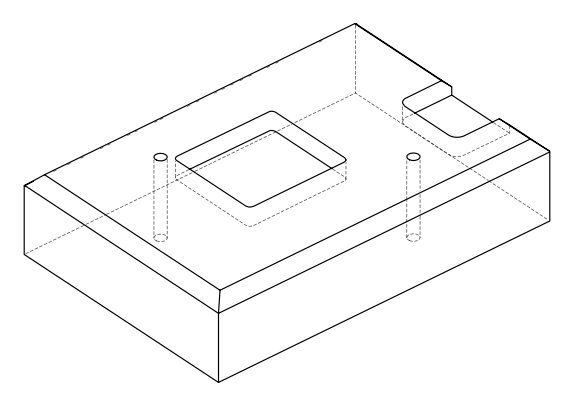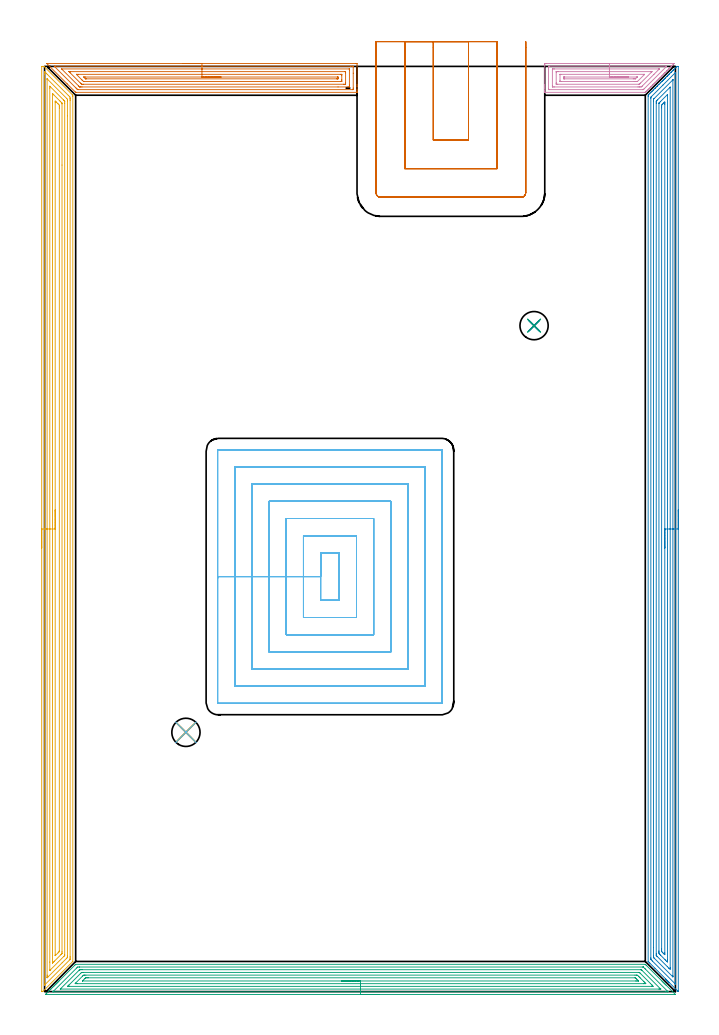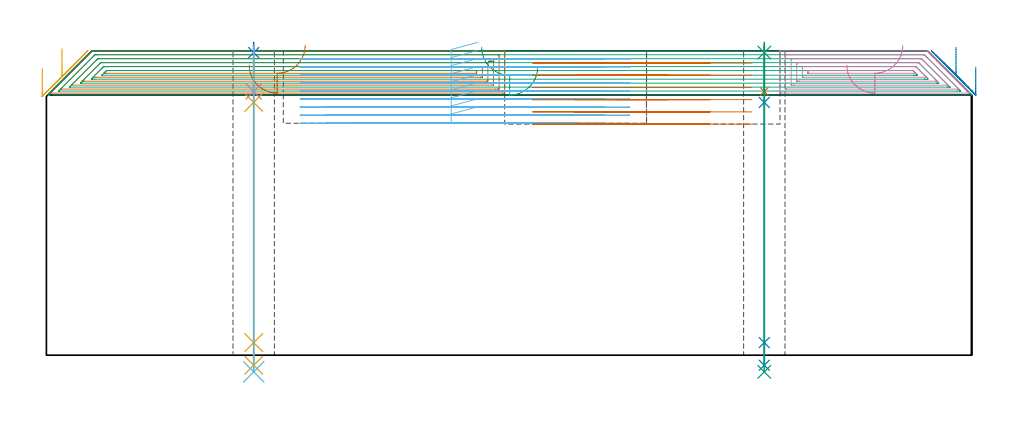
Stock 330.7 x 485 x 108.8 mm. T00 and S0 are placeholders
(PLAN: 15 operations, 9 tool changes, 121.1 min)
(1 AREA_MILL | FG_CHAMFER_SURFACE | UGT0205_001 | 7.68 min | 19478 mm3)
(2 AREA_MILL_1 | FG_CHAMFER_SURFACE_1 | UGT0205_001 | 22.85 min | 60519 mm3)
(3 AREA_MILL_2 | FG_CHAMFER_SURFACE_2 | UGT0205_001 | 15.39 min | 39968 mm3)
(4 AREA_MILL_3 | FG_CHAMFER_SURFACE_3 | UGT0205_001 | 3.13 min | 7416 mm3)
(5 AREA_MILL_4 | FG_CHAMFER_SURFACE_4 | UGT0205_001 | 22.91 min | 61790 mm3)
(6 MILL_RECTANGULAR_POCKET | POCKET_RECTANGULAR_STRAIGHT | NXT0201_011 | Follow Part, ap 3, ae 75% | 37.81 min | 486317 mm3)
(7 MILL_SLOT | SLOT_PARTIAL_RECTANGULAR | UGT0201_136 | Follow Part, ap 5, ae 75% | 9.08 min | 199260 mm3)
(8 SPOT_DRILL | STEP1HOLE | NXT0321_9005460120000 | 0.03 min | 26 mm3)
(9 SPOT_DRILL_1 | STEP1HOLE_1 | NXT0321_9005460120000 | 0.03 min | 3 mm3)
(10 DRILL_BLIND_HOLE_INTO_CENTER | STEP1HOLE | UGT0301_492 | 0.07 min | 932 mm3)
(11 GUN_DRILL_THROUGH_HOLE | STEP1HOLE | UGT0307_006 | 0.54 min | 6042 mm3)
(12 DRILL_TO_ENLARGE_THROUGH_HOLE | STEP1HOLE | UGT0301_279 | 0.47 min | 11610 mm3)
(13 DRILL_BLIND_HOLE_INTO_CENTER_1 | STEP1HOLE_1 | UGT0301_492 | 0.07 min | 993 mm3)
(14 GUN_DRILL_THROUGH_HOLE_1 | STEP1HOLE_1 | UGT0307_006 | 0.54 min | 6012 mm3)
(15 DRILL_TO_ENLARGE_THROUGH_HOLE_1 | STEP1HOLE_1 | UGT0301_279 | 0.47 min | 11691 mm3)
(TOOL UGT0205_001 | Chamfer Mill 20 x 3 x 45 deg. | D20 FL50 Z2)
(TOOL NXT0201_011 | ENDMILL 12mm [2P460-1200-NA 1630] | D12 FL38 Z6)
(TOOL UGT0201_136 | Carbide End Mill 20.0 | D20 FL30 Z4)
(TOOL NXT0321_9005460120000 | NC Spot Drill, 142deg, 12mm, Carbide, Uncoated | D12 PA142 FL30 Z2)
(TOOL UGT0301_492 | Carbide Drill 9.7 mm | D9.7 PA118 FL87 Z2)
(TOOL UGT0307_006 | Gun Drill 9 mm | D9 PA130 FL24 Z1)
(TOOL UGT0301_279 | Twist Drill 14.8 mm | D14.8 PA118 FL114 Z2)
(OP 1 AREA_MILL)
G17 G21 G94 G90
T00 M6
G54
G17 G0 G90 X72.5 Y486.5 S1061 M3
G43 Z118.8 H0
Z103.7
G94 G1 X72.538 Z102.828 F250.
X72.652 Z101.964
X72.841 Z101.112
X73.103 Z100.28
X73.437 Z99.474
X73.84 Z98.7
X74.309 Z97.964
X74.84 Z97.272
X75.429 Z96.629
X76.072 Z96.04
X76.764 Z95.509
X77.5 Z95.04
X78.274 Z94.637
X79.08 Z94.303
X79.912 Z94.041
X80.764 Z93.852
X81.628 Z93.738
X82.5 Z93.7
X163.204
X163.615 Y486.495 Z93.702
X163.79 Y486.491 Z93.706
X163.8 Y486.312 Z93.885
Y475.416 Z104.779
Y474.829 Z105.368
Y474.532 Z105.665
Y472.765 Z107.43
Y472.171 Z108.028
Y471.723 Z108.476
Y471.413 Z108.777
X163.792 Y471.403 Z108.788
X163.651 Y471.4 Z108.8
X16.51
X16.304 Y471.404 Z108.789
X16.283 Y471.42 Z108.774
X16.135 Y471.563 Z108.634
X11.843 Y475.857 Z104.342
X1.35 Y486.35 Z93.848
X1.246 Y486.46 Z93.738
X1.217 Y486.495 Z93.703
X1.33 Y486.499 Z93.7
X1.35 Y486.5
X82.5
Y485.086 Z95.114
X160.529
X161.421 Y485.084 Z95.116
X161.473 Y485.083 Z95.117
X161.79 Y485.067 Z95.133
X161.793 Y484.974 Z95.226
X161.799 Y484.761 Z95.439
X161.8 Y481.446 Z98.754
X161.799 Y473.649 Z106.551
X161.798 Y473.275 Z106.925
X161.79 Y472.898 Z107.302
X161.78 Y472.821 Z107.379
X161.736 Y472.819 Z107.381
X161.631 Y472.816 Z107.384
X161.421 Y472.814 Z107.386
X161.371
X17.797 Y472.815 Z107.385
X17.378 Y472.82 Z107.38
X17.355 Y472.821 Z107.379
X17.322 Y472.839 Z107.361
X17.237 Y472.919 Z107.281
X17.111 Y473.041 Z107.159
X16.956 Y473.194 Z107.006
X16.501 Y473.649 Z106.551
X5.363 Y484.788 Z95.412
X5.175 Y484.981 Z95.219
X5.102 Y485.06 Z95.14
X5.086 Y485.08 Z95.12
X5.112 Y485.081 Z95.119
X5.195 Y485.084 Z95.116
X5.363 Y485.086 Z95.114
X5.413
X82.5
Y483.672 Z96.528
X159.637 Y483.671 Z96.529
X159.739 Y483.669 Z96.531
X159.775 Y483.667 Z96.533
X159.788 Y483.666 Z96.534
X159.791 Y483.636 Z96.564
X159.796 Y483.529 Z96.671
X159.799 Y483.368 Z96.832
X159.8 Y483.207 Z96.993
Y475.255 Z104.945
X159.797 Y474.532 Z105.668
X159.794 Y474.377 Z105.823
X159.781 Y474.236 Z105.964
X159.637 Y474.234 Z105.966
X159.051 Y474.23 Z105.97
X153.841 Y474.228 Z105.972
X19.631 Y474.229 Z105.971
X19.045 Y474.23 Z105.97
X18.739 Y474.232 Z105.968
X18.434 Y474.235 Z105.965
X18.365 Y474.246 Z105.954
X18.323 Y474.284 Z105.916
X18.236 Y474.366 Z105.834
X18.068 Y474.532 Z105.668
X17.847 Y474.752 Z105.448
X8.93 Y483.67 Z96.53
Y483.671 Z96.529
X82.5 Y483.672 Z96.528
Y482.257 Z97.943
X157.191
X157.7 Y482.255 Z97.945
X157.753 Y482.253 Z97.947
X157.784 Y482.251 Z97.949
X157.79 Y482.217 Z97.983
X157.794 Y482.029 Z98.171
X157.8 Y481.654 Z98.546
Y476.299 Z103.901
X157.796 Y475.884 Z104.316
X157.792 Y475.677 Z104.523
X157.79 Y475.655 Z104.545
X157.775 Y475.65 Z104.55
X157.719 Y475.646 Z104.554
X157.623 Y475.644 Z104.556
X156.962 Y475.643 Z104.557
X156.733
X20.293
X19.631 Y475.648 Z104.552
X19.415 Y475.65 Z104.55
X19.195 Y475.864 Z104.336
X18.749 Y476.299 Z103.901
X13.389 Y481.66 Z98.54
X13.024 Y482.029 Z98.171
X12.846 Y482.212 Z97.988
X12.812 Y482.249 Z97.951
X12.829 Y482.251 Z97.949
X12.882 Y482.253 Z97.947
X13.389 Y482.257 Z97.943
X13.618
X82.5
Y480.843 Z99.357
X155.305
X155.56 Y480.841 Z99.359
X155.729 Y480.838 Z99.362
X155.785 Y480.836 Z99.364
X155.79 Y480.829 Z99.371
X155.794 Y480.805 Z99.395
X155.797 Y480.717 Z99.483
X155.8 Y480.101 Z100.099
Y478.066 Z102.134
X155.799 Y477.451 Z102.749
X155.796 Y477.183 Z103.017
X155.793 Y477.106 Z103.094
X155.791 Y477.074 Z103.126
X155.686 Y477.064 Z103.136
X155.433 Y477.059 Z103.141
X155.305 Y477.057 Z103.143
X20.649
X20.523 Y477.059 Z103.141
X20.481 Y477.061 Z103.139
X20.451 Y477.064 Z103.136
X20.426 Y477.084 Z103.116
X20.321 Y477.183 Z103.017
X19.631 Y477.867 Z102.333
X19.432 Y478.066 Z102.134
X16.783 Y480.717 Z99.483
X16.727 Y480.777 Z99.423
X16.687 Y480.823 Z99.377
X16.679 Y480.837 Z99.363
X16.702 Y480.838 Z99.362
X16.83 Y480.842 Z99.358
X16.956 Y480.843 Z99.357
X17.72
X82.5
Y479.429 Z100.771
X153.556 Y479.428 Z100.772
X153.685 Y479.427 Z100.773
X153.77 Y479.424 Z100.776
X153.786 Y479.422 Z100.778
X153.79 Y479.404 Z100.796
X153.794 Y479.351 Z100.849
X153.798 Y478.95 Z101.25
X153.796 Y478.553 Z101.647
X153.79 Y478.493 Z101.707
X153.781 Y478.478 Z101.722
X153.757 Y478.476 Z101.724
X153.637 Y478.473 Z101.727
X153.395 Y478.472 Z101.728
X152.986 Y478.471 Z101.729
X21.897 Y478.472 Z101.728
X21.656 Y478.474 Z101.726
X21.536 Y478.477 Z101.723
X21.48 Y478.48 Z101.72
X21.415 Y478.539 Z101.661
X20.999 Y478.95 Z101.25
X20.523 Y479.426 Z100.774
Y479.428 Z100.772
X20.932 Y479.429 Z100.771
X21.415
X82.5
X83.372 Z100.809
X84.237 Z100.923
X85.088 Z101.112
X85.92 Z101.374
X86.726 Z101.708
X87.5 Z102.111
X88.236 Z102.58
X88.928 Z103.111
X89.571 Z103.7
X90.16 Z104.343
X90.692 Z105.035
X91.16 Z105.771
X91.563 Z106.545
X91.897 Z107.351
X92.159 Z108.183
X92.348 Z109.035
X92.462 Z109.9
X92.5 Z110.771
G0 Z118.8
M5
M2
(OP 2 AREA_MILL_1)
G17 G21 G94 G90
T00 M6
G54
G17 G0 G90 X332.2 Y252.5 S1061 M3
G43 Z118.8 H0
Z103.
G94 G1 Y252.462 Z102.128 F250.
Y252.348 Z101.264
Y252.159 Z100.412
Y251.897 Z99.58
Y251.563 Z98.774
Y251.16 Z98.
Y250.692 Z97.264
Y250.16 Z96.572
Y249.571 Z95.929
Y248.928 Z95.34
Y248.236 Z94.809
Y247.5 Z94.34
Y246.726 Z93.937
Y245.92 Z93.603
Y245.088 Z93.341
Y244.237 Z93.152
Y243.372 Z93.038
Y242.5 Z93.
Y0.182
X332.193 Y0.019 Z93.007
X332.018 Y0.182 Z93.181
X331.988 Y0.212 Z93.212
X327.546 Y4.653 Z97.652
X327.378 Y4.819 Z97.816
X327.216 Y4.983 Z97.982
X327.099 Y5.1 Z98.099
X326.938 Y5.259 Z98.256
X326.783 Y5.415 Z98.414
X326.652 Y5.547 Z98.546
X326.499 Y5.699 Z98.697
X326.351 Y5.848 Z98.847
X326.205 Y5.994 Z98.993
X326.059 Y6.139 Z99.137
X325.918 Y6.281 Z99.279
X325.758 Y6.441 Z99.44
X325.619 Y6.579 Z99.577
X319.946 Y12.254 Z105.253
X317.264 Y14.936 Z107.936
X316.831 Y15.369 Z108.368
X316.42 Y15.782 Z108.779
X316.406 Y15.806 Z108.792
X316.4 Y15.83 Z108.8
Y469.17
X316.404 Y469.906 Z108.789
X316.563 Y470.064 Z108.635
X316.628 Y470.128 Z108.571
X317.159 Y470.66 Z108.039
X317.264 Y470.766 Z107.932
X317.704 Y471.204 Z107.496
X318.143 Y471.645 Z107.053
X318.352 Y471.852 Z106.847
X318.394 Y471.895 Z106.805
X319.023 Y472.525 Z106.173
X319.232 Y472.733 Z105.968
X319.902 Y473.404 Z105.294
X320.071 Y473.571 Z105.129
X320.141 Y473.641 Z105.059
X320.782 Y474.283 Z104.415
X320.909 Y474.409 Z104.29
X321.035 Y474.535 Z104.165
X321.222 Y474.723 Z103.976
X321.331 Y474.833 Z103.866
X321.929 Y475.429 Z103.271
X322.101 Y475.603 Z103.096
X322.823 Y476.323 Z102.376
X322.981 Y476.482 Z102.216
X323.417 Y476.917 Z101.783
X323.717 Y477.217 Z101.482
X323.86 Y477.362 Z101.336
X324.262 Y477.762 Z100.938
X324.342 Y477.842 Z100.858
X324.611 Y478.112 Z100.588
X324.74 Y478.242 Z100.456
X325.101 Y478.601 Z100.099
X325.266 Y478.766 Z99.934
X325.505 Y479.006 Z99.693
X325.619 Y479.121 Z99.577
X326.191 Y479.691 Z99.009
X326.399 Y479.9 Z98.799
X326.499 Y480.001 Z98.697
X326.938 Y480.439 Z98.261
X327.378 Y480.88 Z97.818
X327.616 Y481.116 Z97.584
X328.258 Y481.76 Z96.939
X328.454 Y481.954 Z96.746
X328.486 Y481.986 Z96.714
X329.137 Y482.639 Z96.059
X329.191 Y482.692 Z96.008
X329.38 Y482.88 Z95.819
X329.43 Y482.932 Z95.767
X329.479 Y482.98 Z95.719
X329.678 Y483.178 Z95.521
X329.724 Y483.225 Z95.474
X329.768 Y483.268 Z95.431
X329.976 Y483.477 Z95.223
X331.168 Y484.669 Z94.031
X331.336 Y484.838 Z93.861
X331.47 Y484.967 Z93.728
X331.506 Y484.995 Z93.691
X331.556 Y484.999 Z93.642
X331.58 Y485. Z93.617
X332.191 Y484.999 Z93.006
X332.2 Y484.895 Z93.
Y242.5
X330.786 Z94.414
X330.785 Y4.319 Z94.415
Y4.206
X330.78 Y3.935 Z94.42
X330.779 Y3.885 Z94.421
X330.741 Y3.917 Z94.459
X330.695 Y3.96 Z94.505
X330.444 Y4.206 Z94.756
X318.583 Y16.067 Z106.617
X317.931 Y16.724 Z107.269
X317.835 Y16.826 Z107.365
X317.821 Y16.873 Z107.379
X317.819 Y16.92 Z107.381
X317.816 Y17.115 Z107.384
X317.814 Y17.506 Z107.386
Y17.618
X317.815 Y468.276 Z107.385
X317.819 Y468.667 Z107.381
X317.821 Y468.857 Z107.379
X317.914 Y468.956 Z107.286
X318.121 Y469.17 Z107.079
X324.163 Y475.214 Z101.037
X330.68 Y481.729 Z94.52
X330.772 Y481.815 Z94.428
X330.776 Y481.816 Z94.424
X330.78 Y481.807 Z94.42
X330.783 Y481.688 Z94.417
X330.785 Y481.511 Z94.415
X330.786 Y242.5 Z94.414
X329.372 Z95.828
X329.371 Y8.439 Z95.829
X329.369 Y7.783 Z95.831
X329.368 Y7.748 Z95.832
Y7.745
X329.321 Y7.783 Z95.879
X329.137 Y7.963 Z96.063
X319.481 Y17.618 Z105.719
X319.463 Y17.637 Z105.737
X319.253 Y17.858 Z105.947
X319.235 Y18.275 Z105.965
X319.232 Y18.513 Z105.968
X319.229 Y18.75 Z105.971
X319.228 Y23.108 Z105.972
X319.229 Y466.725 Z105.971
X319.232 Y467.382 Z105.968
X319.235 Y467.613 Z105.965
X319.245 Y467.834 Z105.955
X319.463 Y468.06 Z105.737
X319.568 Y468.168 Z105.632
X329.137 Y477.738 Z96.063
X329.324 Y477.921 Z95.876
X329.351 Y477.944 Z95.849
X329.364 Y477.953 Z95.836
X329.367 Y477.94 Z95.833
X329.37 Y477.921 Z95.83
X329.371 Y477.906 Z95.829
Y477.873
X329.372 Y242.5 Z95.828
X327.957 Z97.243
X327.956 Y12.56 Z97.244
X327.955 Y12.254 Z97.245
X327.95 Y11.672 Z97.25
X327.378 Y12.179 Z97.822
X327.298 Y12.254 Z97.902
X326.499 Y13.05 Z98.701
X321.037 Y18.513 Z104.163
X320.846 Y18.709 Z104.354
X320.716 Y18.844 Z104.484
X320.649 Y18.923 Z104.551
X320.648 Y18.955 Z104.552
X320.645 Y19.099 Z104.555
X320.643 Y19.407 Z104.557
Y19.996
Y465.593
X320.644 Y466.181 Z104.556
X320.646 Y466.487 Z104.554
X320.65 Y466.777 Z104.55
X320.788 Y466.928 Z104.412
X321.222 Y467.373 Z103.978
X327.877 Y474.028 Z97.323
X327.905 Y474.054 Z97.295
X327.942 Y474.085 Z97.258
X327.95 Y474.089 Z97.25
X327.952 Y474.081 Z97.248
X327.955 Y474.052 Z97.245
X327.957 Y473.947 Z97.243
Y242.5
X326.543 Z98.657
Y16.679
X326.539 Y15.83 Z98.661
X326.537 Y15.791 Z98.663
X326.499 Y15.512 Z98.701
X326.172 Y15.83 Z99.028
X325.619 Y16.379 Z99.581
X325.274 Y16.724 Z99.926
X322.981 Y19.018 Z102.219
X322.594 Y19.407 Z102.606
X322.101 Y19.909 Z103.099
X322.062 Y20.301 Z103.138
X322.06 Y20.343 Z103.14
X322.057 Y21.195 Z103.143
Y21.24
Y465.593
X322.058 Y465.637 Z103.142
X322.061 Y465.683 Z103.139
X322.067 Y465.756 Z103.133
X322.101 Y465.795 Z103.099
X322.442 Y466.141 Z102.758
X322.785 Y466.487 Z102.415
X326.431 Y470.133 Z98.769
X326.499 Y470.198 Z98.701
X326.523 Y470.218 Z98.677
X326.533 Y470.226 Z98.667
X326.536 Y470.198 Z98.664
X326.541 Y470.109 Z98.659
X326.543 Y470.064 Z98.657
Y470.019
Y242.5
X325.129 Z100.071
Y20.301
X325.128 Y19.907 Z100.072
X325.123 Y19.407 Z100.077
X325.122 Y19.35 Z100.078
X325.051 Y19.407 Z100.149
X324.74 Y19.711 Z100.46
X324.147 Y20.301 Z101.053
X323.86 Y20.59 Z101.34
X323.562 Y20.895 Z101.638
X323.489 Y20.97 Z101.711
X323.478 Y21.064 Z101.722
X323.476 Y21.195 Z101.724
X323.472 Y21.59 Z101.728
X323.471 Y22.089 Z101.729
Y22.485
Y463.306
X323.472 Y463.805 Z101.728
X323.474 Y464.198 Z101.726
X323.478 Y464.699 Z101.722
X323.661 Y464.902 Z101.539
X323.86 Y465.108 Z101.34
X324.099 Y465.35 Z101.101
X324.341 Y465.593 Z100.859
X324.542 Y465.794 Z100.658
X324.74 Y465.988 Z100.46
X324.991 Y466.232 Z100.209
X325.122 Y466.337 Z100.078
X325.126 Y466.206 Z100.074
X325.128 Y466.093 Z100.072
X325.129 Y465.593 Z100.071
Y465.198
Y242.5
Y241.628 Z100.109
Y240.764 Z100.223
Y239.912 Z100.412
Y239.08 Z100.674
Y238.274 Z101.008
Y237.5 Z101.411
Y236.764 Z101.88
Y236.072 Z102.411
Y235.429 Z103.
Y234.84 Z103.643
Y234.309 Z104.335
Y233.84 Z105.071
Y233.437 Z105.845
Y233.103 Z106.651
Y232.841 Z107.483
Y232.652 Z108.335
Y232.538 Z109.2
Y232.5 Z110.071
G0 Z118.8
M5
M2
(OP 3 AREA_MILL_2)
G17 G21 G94 G90
T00 M6
G54
G17 G0 G90 X175.6 Y-1.5 S1061 M3
G43 Z118.8 H0
Z103.
G94 G1 X175.562 Z102.128 F250.
X175.448 Z101.264
X175.259 Z100.412
X174.997 Z99.58
X174.663 Z98.774
X174.26 Z98.
X173.791 Z97.264
X173.26 Z96.572
X172.671 Z95.929
X172.028 Z95.34
X171.336 Z94.808
X170.6 Z94.34
X169.826 Z93.937
X169.02 Z93.603
X168.188 Z93.341
X167.336 Z93.152
X166.471 Z93.038
X165.6 Z93.
X0.679
X0.519 Y-1.493 Z93.006
X0.679 Y-1.325 Z93.175
X0.881 Y-1.119 Z93.381
X0.924 Y-1.076 Z93.424
X1.572 Y-0.427 Z94.072
X2.466 Y0.467 Z94.966
X3.36 Y1.361 Z95.86
X4.148 Y2.149 Z96.647
X4.254 Y2.256 Z96.752
X4.591 Y2.591 Z97.091
X4.801 Y2.801 Z97.301
X5.028 Y3.029 Z97.527
X5.148 Y3.15 Z97.646
X5.321 Y3.322 Z97.82
X5.595 Y3.596 Z98.094
X5.759 Y3.762 Z98.256
X5.921 Y3.922 Z98.42
X6.042 Y4.043 Z98.541
X6.199 Y4.201 Z98.696
X6.354 Y4.355 Z98.852
X6.489 Y4.49 Z98.988
X6.639 Y4.641 Z99.136
X6.786 Y4.787 Z99.285
X6.936 Y4.937 Z99.435
X7.079 Y5.081 Z99.576
X7.219 Y5.22 Z99.718
X7.383 Y5.384 Z99.881
X7.519 Y5.521 Z100.016
X15.903 Y13.903 Z108.403
X16.307 Y14.294 Z108.794
X16.321 Y14.3 Z108.8
X314.878
X314.893 Y14.294 Z108.794
X315.299 Y13.9 Z108.4
X323.681 Y5.521 Z100.017
X323.817 Y5.384 Z99.882
X323.981 Y5.22 Z99.718
X324.121 Y5.081 Z99.576
X324.264 Y4.937 Z99.435
X324.414 Y4.787 Z99.285
X324.561 Y4.641 Z99.136
X324.711 Y4.49 Z98.988
X324.846 Y4.355 Z98.852
X325.001 Y4.201 Z98.696
X325.158 Y4.043 Z98.541
X325.279 Y3.922 Z98.42
X325.441 Y3.762 Z98.256
X325.605 Y3.596 Z98.094
X325.808 Y3.391 Z97.891
X330.6 Y-1.399 Z93.1
X330.67 Y-1.474 Z93.025
X330.683 Y-1.495 Z93.004
X330.67 Y-1.5 Z93.
X165.6
Y-0.086 Z94.414
X4.701 Y-0.085 Z94.415
X4.588
X4.439 Y-0.081 Z94.419
X4.382 Y-0.079 Z94.421
X4.392 Y-0.066 Z94.434
X4.477 Y0.024 Z94.524
X4.567 Y0.117 Z94.617
X4.701 Y0.251 Z94.751
X16.889 Y12.438 Z106.938
X17.215 Y12.761 Z107.261
X17.338 Y12.876 Z107.376
X18.109 Y12.884 Z107.384
X18.222 Y12.885 Z107.385
X313.594
X313.789 Y12.884 Z107.384
X313.837 Y12.881 Z107.381
X313.857 Y12.879 Z107.379
X313.884 Y12.856 Z107.356
X313.985 Y12.763 Z107.263
X314.633 Y12.117 Z106.617
X314.878 Y11.872 Z106.372
X326.499 Y0.251 Z94.751
X326.741 Y0.005 Z94.505
X326.783 Y-0.039 Z94.461
X326.817 Y-0.079 Z94.421
X326.768 Y-0.08 Z94.42
X326.499 Y-0.085 Z94.415
X326.386
X325.605 Y-0.086 Z94.414
X165.6
Y1.328 Z95.828
X8.514 Y1.329 Z95.829
X8.309 Y1.331 Z95.831
X8.277 Y1.332 Z95.832
X8.247 Y1.335 Z95.835
X8.261 Y1.356 Z95.856
X8.277 Y1.376 Z95.876
X18.137 Y11.237 Z105.737
X18.313 Y11.405 Z105.905
X18.375 Y11.464 Z105.964
X18.527 Y11.467 Z105.967
X18.766 Y11.47 Z105.97
X19.003 Y11.471 Z105.971
X19.659 Y11.472 Z105.972
X312.435 Y11.471 Z105.971
X312.594 Y11.47 Z105.97
X312.72 Y11.467 Z105.967
X312.802 Y11.465 Z105.965
X312.843 Y11.446 Z105.946
X313.062 Y11.237 Z105.737
X313.091 Y11.21 Z105.71
X322.737 Y1.563 Z96.063
X322.923 Y1.373 Z95.873
X322.955 Y1.332 Z95.832
X322.954
X322.923 Y1.33 Z95.83
X322.267 Y1.329 Z95.829
X322.029 Y1.328 Z95.828
X165.6
Y2.743 Z97.243
X12.746
X12.439 Y2.744 Z97.244
X12.241 Y2.747 Z97.247
X12.112 Y2.75 Z97.25
X12.199 Y2.844 Z97.344
X12.266 Y2.914 Z97.414
X12.67 Y3.322 Z97.822
X12.746 Y3.397 Z97.897
X19.003 Y9.654 Z104.154
X19.362 Y10.005 Z104.505
X19.4 Y10.039 Z104.539
X19.422 Y10.05 Z104.55
X19.456 Y10.052 Z104.552
X19.603 Y10.055 Z104.555
X19.897 Y10.057 Z104.557
X20.202
X311.303
X311.61 Y10.055 Z104.555
X311.755 Y10.052 Z104.552
X311.787 Y10.051 Z104.551
X311.884 Y9.959 Z104.459
X312.012 Y9.836 Z104.336
X312.197 Y9.654 Z104.154
X312.373 Y9.478 Z103.978
X317.65 Y4.201 Z98.701
X318.454 Y3.395 Z97.895
X318.522 Y3.322 Z97.822
X319.035 Y2.75 Z97.25
X318.454 Y2.745 Z97.245
X318.148 Y2.744 Z97.244
X165.6 Y2.743 Z97.243
Y4.157 Z98.657
X17.215
X16.363 Y4.16 Z98.66
X16.321 Y4.164 Z98.664
X16.012 Y4.201 Z98.701
X16.162 Y4.358 Z98.858
X16.321 Y4.522 Z99.022
X19.897 Y8.098 Z102.598
X20.152 Y8.348 Z102.848
X20.409 Y8.599 Z103.099
X20.751 Y8.638 Z103.138
X20.791 Y8.64 Z103.14
X21.64 Y8.643 Z103.143
X309.515
X310.367 Y8.64 Z103.14
X310.409 Y8.637 Z103.137
X310.791 Y8.599 Z103.099
X311.303 Y8.096 Z102.596
X311.682 Y7.719 Z102.219
X312.197 Y7.205 Z101.705
X313.985 Y5.417 Z99.917
X314.32 Y5.081 Z99.581
X314.878 Y4.52 Z99.02
X315.188 Y4.201 Z98.701
X314.917 Y4.163 Z98.663
X314.878 Y4.161 Z98.661
X314.03 Y4.157 Z98.657
X313.985
X165.6
Y5.571 Z100.071
X19.963 Y5.572 Z100.072
X19.897 Y5.573 Z100.073
X19.869 Y5.574 Z100.074
X19.845 Y5.577 Z100.077
X19.857 Y5.598 Z100.098
X19.872 Y5.62 Z100.12
X19.897 Y5.649 Z100.149
X20.941 Y6.692 Z101.192
X21.09 Y6.84 Z101.34
X21.39 Y7.13 Z101.63
X21.492 Y7.222 Z101.722
X21.685 Y7.224 Z101.724
X22.184 Y7.228 Z101.728
X22.579 Y7.229 Z101.729
X23.077
X309.515 Y7.228 Z101.728
X309.647 Y7.227 Z101.727
X309.694 Y7.225 Z101.725
X309.717 Y7.222 Z101.722
X309.735 Y7.207 Z101.707
X309.813 Y7.134 Z101.634
X310.112 Y6.84 Z101.34
X310.409 Y6.543 Z101.043
X310.989 Y5.96 Z100.46
X311.303 Y5.64 Z100.14
X311.352 Y5.578 Z100.078
X311.303 Y5.577 Z100.077
X310.803 Y5.573 Z100.073
X310.409 Y5.571 Z100.071
X309.911
X165.6
X164.728 Z100.109
X163.863 Z100.223
X163.012 Z100.412
X162.18 Z100.674
X161.374 Z101.008
X160.6 Z101.411
X159.864 Z101.88
X159.172 Z102.411
X158.529 Z103.
X157.939 Z103.643
X157.408 Z104.335
X156.94 Z105.071
X156.537 Z105.845
X156.203 Z106.651
X155.941 Z107.483
X155.752 Z108.335
X155.638 Z109.2
X155.6 Z110.071
G0 Z118.8
M5
M2
(OP 4 AREA_MILL_3)
G17 G21 G94 G90
T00 M6
G54
G17 G0 G90 X286.1 Y486.5 S1061 M3
G43 Z118.8 H0
Z103.7
G94 G1 X286.138 Z102.828 F250.
X286.252 Z101.964
X286.441 Z101.112
X286.703 Z100.28
X287.037 Z99.474
X287.44 Z98.7
X287.908 Z97.964
X288.44 Z97.272
X289.029 Z96.629
X289.672 Z96.04
X290.364 Z95.509
X291.1 Z95.04
X291.874 Z94.637
X292.68 Z94.303
X293.512 Z94.041
X294.363 Z93.852
X295.228 Z93.738
X296.1 Z93.7
X329.751
X329.985 Y486.497 Z93.701
X329.961 Y486.46 Z93.738
X329.745 Y486.245 Z93.955
X329.52 Y486.019 Z94.178
X328.878 Y485.378 Z94.822
X328.637 Y485.135 Z95.061
X328.01 Y484.51 Z95.69
X327.959 Y484.459 Z95.74
X327.753 Y484.251 Z95.945
X327.143 Y483.643 Z96.557
X327.07 Y483.57 Z96.629
X326.87 Y483.368 Z96.828
X326.276 Y482.776 Z97.424
X326.181 Y482.681 Z97.518
X325.986 Y482.484 Z97.712
X325.408 Y481.908 Z98.292
X325.292 Y481.792 Z98.407
X325.103 Y481.601 Z98.595
X324.541 Y481.041 Z99.159
X324.403 Y480.902 Z99.296
X324.219 Y480.717 Z99.479
X323.673 Y480.173 Z100.027
X323.335 Y479.834 Z100.363
X322.806 Y479.306 Z100.894
X322.452 Y478.95 Z101.246
X321.938 Y478.438 Z101.762
X321.568 Y478.066 Z102.13
X321.071 Y477.571 Z102.629
X320.685 Y477.183 Z103.014
X320.204 Y476.703 Z103.497
X319.801 Y476.299 Z103.897
X319.336 Y475.836 Z104.364
X318.917 Y475.416 Z104.781
X318.772 Y475.271 Z104.927
X318.479 Y474.979 Z105.221
X318.034 Y474.532 Z105.665
X317.883 Y474.382 Z105.817
X317.601 Y474.101 Z106.099
X317.15 Y473.648 Z106.548
X316.678 Y473.178 Z107.022
X316.266 Y472.765 Z107.432
X315.778 Y472.277 Z107.922
X315.383 Y471.881 Z108.316
X315.216 Y471.715 Z108.484
X315.083 Y471.583 Z108.616
X314.909 Y471.412 Z108.781
X314.896 Y471.404 Z108.789
X314.772 Y471.4 Z108.8
X262.314
X262.21 Y471.406 Z108.792
X262.2 Y471.647 Z108.552
Y472.335 Z107.864
Y473.195 Z107.004
Y473.648 Z106.548
Y473.875 Z106.322
Y474.532 Z105.665
Y474.759 Z105.439
Y475.416 Z104.778
X262.201 Y485.464 Z94.732
X262.204 Y486.019 Z94.178
X262.208 Y486.491 Z93.705
X262.281 Y486.494 Z93.704
X262.759 Y486.5 Z93.7
X296.1
Y485.086 Z95.114
X325.798 Y485.085 Z95.115
X325.885
X325.937 Y485.083 Z95.117
X326.11 Y485.07 Z95.13
X326.095 Y485.052 Z95.148
X326.034 Y484.986 Z95.214
X325.955 Y484.905 Z95.295
X325.885 Y484.835 Z95.365
X314.327 Y473.277 Z106.923
X314.065 Y473.024 Z107.176
X313.852 Y472.821 Z107.379
X313.437 Y472.815 Z107.385
X313.387
X264.487 Y472.814 Z107.386
X264.322 Y472.816 Z107.384
X264.24 Y472.82 Z107.38
X264.21 Y472.823 Z107.377
X264.206 Y472.848 Z107.352
X264.203 Y472.917 Z107.283
X264.2 Y473.099 Z107.101
Y484.586 Z95.614
X264.202 Y484.921 Z95.279
X264.206 Y485.016 Z95.184
X264.21 Y485.071 Z95.129
X264.225 Y485.079 Z95.121
X264.327 Y485.082 Z95.118
X264.537 Y485.085 Z95.115
X264.587 Y485.086 Z95.114
X296.1
Y483.672 Z96.528
X322.023 Y483.671 Z96.529
X322.109 Y483.67 Z96.53
X322.161 Y483.669 Z96.531
X322.238 Y483.665 Z96.535
X322.192 Y483.603 Z96.597
X322.144 Y483.551 Z96.649
X321.967 Y483.368 Z96.832
X319.439 Y480.838 Z99.362
X313.284 Y474.684 Z105.516
X313.13 Y474.532 Z105.668
X312.836 Y474.247 Z105.953
X312.548 Y474.236 Z105.964
X311.963 Y474.23 Z105.97
X311.659 Y474.229 Z105.971
X311.076
X267.204
X266.619 Y474.23 Z105.97
X266.315 Y474.233 Z105.967
X266.223 Y474.235 Z105.965
X266.209 Y474.418 Z105.782
X266.203 Y474.532 Z105.668
X266.201 Y474.646 Z105.554
Y483.481 Z96.719
X266.206 Y483.596 Z96.604
X266.21 Y483.665 Z96.535
X266.239 Y483.667 Z96.533
X266.315 Y483.669 Z96.531
X266.899 Y483.671 Z96.529
X267.204
X296.1 Y483.672 Z96.528
Y482.257 Z97.943
X317.883
X318.113 Y482.255 Z97.945
X318.33 Y482.251 Z97.949
X318.388 Y482.248 Z97.952
X318.354 Y482.209 Z97.991
X318.304 Y482.155 Z98.045
X318.26 Y482.109 Z98.091
X318.065 Y481.914 Z98.286
X312.451 Y476.299 Z103.901
X312.055 Y475.906 Z104.294
X311.92 Y475.775 Z104.425
X311.811 Y475.672 Z104.528
X311.779 Y475.649 Z104.551
X311.741 Y475.647 Z104.553
X311.659 Y475.645 Z104.555
X311.43 Y475.643 Z104.557
X268.982
X268.753 Y475.644 Z104.556
X268.267 Y475.648 Z104.552
X268.217 Y475.649 Z104.551
X268.21 Y475.715 Z104.485
X268.206 Y475.874 Z104.326
X268.2 Y476.193 Z104.007
Y476.299 Z103.901
X268.201 Y481.989 Z98.211
X268.204 Y482.184 Z98.016
X268.207 Y482.232 Z97.968
X268.21 Y482.25 Z97.95
X268.229 Y482.252 Z97.948
X268.324 Y482.255 Z97.945
X268.982 Y482.257 Z97.943
X269.211
X296.1
Y480.843 Z99.357
X314.2
X314.327 Y480.842 Z99.358
X314.453 Y480.839 Z99.361
X314.52 Y480.836 Z99.364
X314.46 Y480.765 Z99.435
X314.417 Y480.717 Z99.483
X314.373 Y480.671 Z99.529
X314.327 Y480.625 Z99.575
X310.884 Y477.183 Z103.017
X310.826 Y477.127 Z103.073
X310.77 Y477.075 Z103.125
X310.006 Y477.059 Z103.141
X309.881 Y477.058 Z103.142
X309.119 Y477.057 Z103.143
X270.634 Y477.058 Z103.142
X270.381 Y477.061 Z103.139
X270.22 Y477.064 Z103.136
X270.21 Y477.104 Z103.096
X270.207 Y477.183 Z103.017
X270.2 Y477.739 Z102.461
X270.201 Y480.717 Z99.483
X270.202 Y480.787 Z99.413
X270.206 Y480.821 Z99.379
X270.208 Y480.833 Z99.367
X270.255 Y480.836 Z99.364
X270.507 Y480.841 Z99.359
X270.634 Y480.843 Z99.357
X296.1
Y479.429 Z100.771
X310.52
X310.606 Y479.427 Z100.773
X310.647 Y479.424 Z100.776
X310.662 Y479.422 Z100.778
X310.66 Y479.418 Z100.782
X310.617 Y479.37 Z100.83
X310.485 Y479.234 Z100.966
X309.881 Y478.63 Z101.57
X309.763 Y478.519 Z101.681
X309.722 Y478.481 Z101.719
X309.676 Y478.478 Z101.722
X309.471 Y478.474 Z101.726
X308.992 Y478.472 Z101.728
X308.585 Y478.471 Z101.729
X272.539 Y478.472 Z101.728
X272.378 Y478.473 Z101.727
X272.25 Y478.476 Z101.724
X272.218 Y478.478 Z101.722
X272.21 Y478.518 Z101.682
X272.207 Y478.613 Z101.587
X272.203 Y478.95 Z101.25
Y479.283 Z100.917
X272.21 Y479.398 Z100.802
X272.216 Y479.423 Z100.777
X272.238 Y479.424 Z100.776
X272.298 Y479.426 Z100.774
X272.539 Y479.428 Z100.772
X296.1 Y479.429 Z100.771
X296.972 Z100.809
X297.836 Z100.923
X298.688 Z101.112
X299.52 Z101.374
X300.326 Z101.708
X301.1 Z102.111
X301.836 Z102.58
X302.528 Z103.111
X303.171 Z103.7
X303.76 Z104.343
X304.292 Z105.035
X304.76 Z105.771
X305.163 Z106.545
X305.497 Z107.351
X305.759 Z108.183
X305.948 Z109.035
X306.062 Z109.9
X306.1 Z110.771
G0 Z118.8
M5
M2
(OP 5 AREA_MILL_4)
G17 G21 G94 G90
T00 M6
G54
G17 G0 G90 X-1.5 Y232.506 S1061 M3
G43 Z118.8 H0
Z102.5
G94 G1 Y232.544 Z101.628 F250.
Y232.658 Z100.764
Y232.847 Z99.912
Y233.109 Z99.08
Y233.443 Z98.274
Y233.846 Z97.5
Y234.315 Z96.764
Y234.846 Z96.072
Y235.435 Z95.429
Y236.078 Z94.84
Y236.77 Z94.309
Y237.506 Z93.84
Y238.28 Z93.437
Y239.086 Z93.103
Y239.918 Z92.841
Y240.77 Z92.652
Y241.635 Z92.538
Y242.506 Z92.5
Y484.913
X-1.492 Y485.002 Z92.505
X-1.155 Y485.005 Z92.845
X-1.111 Z92.888
X-0.475 Y485.006 Z93.524
X-0.38 Y485.005 Z93.619
X-0.306 Y484.995 Z93.69
X-0.228 Y484.929 Z93.769
X14.673 Y470.027 Z108.672
X14.797 Y469.895 Z108.789
X14.8 Y469.181 Z108.8
Y15.831
X14.794 Y15.805 Z108.792
X14.753 Y15.753 Z108.753
X-0.92 Y0.08 Z93.078
X-0.994 Y0.01 Z93.003
X-1.154 Y0. Z92.845
X-1.284 Z92.716
X-1.366 Y0.001 Z92.634
X-1.493 Y0.01 Z92.507
X-1.499 Y0.116 Z92.501
X-1.5 Y0.183 Z92.5
Y242.506
X-0.086 Z93.914
Y480.862
X-0.082 Y481.7 Z93.918
X-0.08 Y481.75 Z93.92
X-0.03 Y482.268 Z93.97
X0.548 Y481.7 Z94.548
X0.861 Y481.389 Z94.861
X1.445 Y480.806 Z95.445
X12.439 Y469.811 Z106.439
X13.065 Y469.181 Z107.065
X13.33 Y468.909 Z107.33
X13.38 Y468.287 Z107.38
X13.383 Y468.234 Z107.383
X13.386 Y467.393 Z107.386
Y467.337
Y18.457
X13.383 Y17.619 Z107.383
X13.382 Y17.567 Z107.382
X13.33 Y16.791 Z107.33
X13.3 Y16.755 Z107.3
X13.274 Y16.725 Z107.274
X0.363 Y3.813 Z94.363
X-0.03 Y3.422 Z93.97
X-0.085 Y3.368 Z93.915
X-0.086 Y242.506 Z93.914
X1.328 Z95.328
X1.329 Y478.366 Z95.329
X1.33 Y478.402 Z95.33
X1.332 Y478.439 Z95.332
X1.334 Y478.454 Z95.334
X1.362 Y478.427 Z95.362
X1.677 Y478.123 Z95.677
X11.548 Y468.251 Z105.548
X11.965 Y467.813 Z105.965
X11.968 Y467.393 Z105.968
X11.971 Y466.969 Z105.971
X11.972 Y459.116 Z105.972
X11.971 Y18.983 Z105.971
X11.968 Y18.513 Z105.968
X11.965 Y18.095 Z105.965
X11.954 Y17.865 Z105.954
X11.718 Y17.619 Z105.718
X9.227 Y15.126 Z103.227
X1.752 Y7.651 Z95.752
X1.367 Y7.275 Z95.367
X1.347 Y7.257 Z95.347
X1.335 Y7.278 Z95.335
X1.333 Y7.309 Z95.333
X1.33 Y7.783 Z95.33
X1.329 Y8.208 Z95.329
X1.328 Y8.677 Z95.328
Y242.506
X2.743 Z96.743
Y473.652
X2.745 Y474.443 Z96.745
X2.748 Y474.547 Z96.748
X2.75 Y474.587 Z96.75
X2.76 Y474.584 Z96.76
X2.767 Y474.58 Z96.767
X2.804 Y474.547 Z96.804
X9.958 Y467.393 Z103.958
X10.15 Y467.198 Z104.15
X10.535 Y466.804 Z104.535
X10.55 Y466.698 Z104.55
X10.555 Y466.603 Z104.555
X10.556 Y466.499 Z104.556
X10.557 Y465.706 Z104.557
X10.556 Y19.408 Z104.556
X10.552 Y19.011 Z104.552
X10.55 Y18.917 Z104.55
X10.5 Y18.86 Z104.5
X10.409 Y18.763 Z104.409
X10.164 Y18.513 Z104.164
X2.826 Y11.175 Z96.826
X2.764 Y11.116 Z96.764
X2.753 Y11.108 Z96.753
X2.75 Y11.107 Z96.75
X2.748 Y11.128 Z96.748
X2.744 Y11.258 Z96.744
X2.743 Y15.475 Z96.743
Y242.506
X4.157 Z98.157
Y470.343
X4.159 Y470.611 Z98.159
X4.161 Y470.687 Z98.161
X4.163 Y470.72 Z98.163
X4.18 Y470.71 Z98.18
X4.288 Y470.608 Z98.288
X4.423 Y470.477 Z98.423
X4.826 Y470.076 Z98.826
X7.986 Y466.916 Z101.986
X8.403 Y466.499 Z102.403
X8.877 Y466.022 Z102.877
X9.083 Y465.809 Z103.083
X9.132 Y465.757 Z103.132
X9.137 Y465.693 Z103.137
X9.14 Y465.605 Z103.14
X9.142 Y465.338 Z103.142
X9.143 Y433.277 Z103.143
Y20.928
X9.141 Y20.302 Z103.141
X9.139 Y20.038 Z103.139
X9.136 Y19.95 Z103.136
X9.081 Y19.891 Z103.081
X8.877 Y19.677 Z102.877
X8.743 Y19.542 Z102.743
X8.61 Y19.408 Z102.61
X5.174 Y15.972 Z99.174
X4.727 Y15.526 Z98.727
X4.423 Y15.223 Z98.423
X4.278 Y15.083 Z98.278
X4.203 Y15.014 Z98.203
X4.163 Y14.985 Z98.163
X4.16 Y15.044 Z98.16
X4.158 Y15.089 Z98.158
X4.157 Y242.506 Z98.157
X5.571 Z99.571
X5.572 Y466.24 Z99.572
X5.574 Y466.499 Z99.574
X5.578 Y466.861 Z99.578
X5.951 Y466.499 Z99.951
X6.205 Y466.247 Z100.205
X6.847 Y465.605 Z100.847
X7.095 Y465.353 Z101.095
X7.722 Y464.711 Z101.722
X7.727 Y464.076 Z101.727
X7.728 Y463.816 Z101.728
X7.729 Y463.18 Z101.729
Y21.454
X7.728 Y21.196 Z101.728
X7.724 Y21.037 Z101.724
X7.722 Y21. Z101.722
X7.71 Y20.969 Z101.71
X7.661 Y20.916 Z101.661
X7.52 Y20.77 Z101.52
X7.095 Y20.343 Z101.095
X5.68 Y18.929 Z99.68
X5.607 Y18.862 Z99.607
X5.583 Y18.842 Z99.583
X5.578 Y18.868 Z99.578
X5.575 Y18.932 Z99.575
X5.572 Y19.149 Z99.572
X5.571 Y242.506 Z99.571
Y243.378 Z99.609
Y244.243 Z99.723
Y245.094 Z99.912
Y245.926 Z100.174
Y246.732 Z100.508
Y247.506 Z100.911
Y248.242 Z101.38
Y248.934 Z101.911
Y249.577 Z102.5
Y250.167 Z103.143
Y250.698 Z103.835
Y251.166 Z104.571
Y251.569 Z105.345
Y251.903 Z106.151
Y252.165 Z106.983
Y252.354 Z107.835
Y252.468 Z108.7
Y252.506 Z109.571
G0 Z118.8
M5
M2
(OP 6 MILL_RECTANGULAR_POCKET)
G17 G21 G94 G90
T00 M6
G54
G17 G0 G90 X154.186 Y230. S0 M3
G43 Z118.8 H1
Z111.8
G94 G1 X144.7 Z109.258 F250.
Y217.55 Z105.922
Y205.1 F500.
X154.5
Y230.
X144.7
Y217.55
X135.7
Y196.1
X163.5
Y239.
X135.7
Y217.55
X126.7
Y187.1
X172.5
Y248.
X126.7
Y217.55
X117.7
Y178.1
X181.5
Y257.
X117.7
Y217.55
X108.7
Y169.1
X190.5
Y266.
X108.7
Y217.55
X99.7
Y160.1
X199.5
Y275.
X99.7
Y217.55
X90.7
Y151.5
G3 X91.1 Y151.1 R0.4
G1 X208.1
G3 X208.5 Y151.5 R0.4
G1 Y283.6
G3 X208.1 Y284. R0.4
G1 X91.1
G3 X90.7 Y283.6 R0.4
G1 Y217.55
Y216.55
G0 X154.186 Y230. Z108.922
G1 X144.7 Z106.38 F250.
Y217.55 Z103.044
Y205.1 F500.
X154.5
Y230.
X144.7
Y217.55
X135.7
Y196.1
X163.5
Y239.
X135.7
Y217.55
X126.7
Y187.1
X172.5
Y248.
X126.7
Y217.55
X117.7
Y178.1
X181.5
Y257.
X117.7
Y217.55
X108.7
Y169.1
X190.5
Y266.
X108.7
Y217.55
X99.7
Y160.1
X199.5
Y275.
X99.7
Y217.55
X90.7
Y151.5
G3 X91.1 Y151.1 R0.4
G1 X208.1
G3 X208.5 Y151.5 R0.4
G1 Y283.6
G3 X208.1 Y284. R0.4
G1 X91.1
G3 X90.7 Y283.6 R0.4
G1 Y217.55
Y216.55
G0 X154.186 Y230. Z106.044
G1 X144.7 Z103.503 F250.
Y217.55 Z100.167
Y205.1 F500.
X154.5
Y230.
X144.7
Y217.55
X135.7
Y196.1
X163.5
Y239.
X135.7
Y217.55
X126.7
Y187.1
X172.5
Y248.
X126.7
Y217.55
X117.7
Y178.1
X181.5
Y257.
X117.7
Y217.55
X108.7
Y169.1
X190.5
Y266.
X108.7
Y217.55
X99.7
Y160.1
X199.5
Y275.
X99.7
Y217.55
X90.7
Y151.5
G3 X91.1 Y151.1 R0.4
G1 X208.1
G3 X208.5 Y151.5 R0.4
G1 Y283.6
G3 X208.1 Y284. R0.4
G1 X91.1
G3 X90.7 Y283.6 R0.4
G1 Y217.55
Y216.55
G0 X154.186 Y230. Z103.167
G1 X144.7 Z100.625 F250.
Y217.55 Z97.289
Y205.1 F500.
X154.5
Y230.
X144.7
Y217.55
X135.7
Y196.1
X163.5
Y239.
X135.7
Y217.55
X126.7
Y187.1
X172.5
Y248.
X126.7
Y217.55
X117.7
Y178.1
X181.5
Y257.
X117.7
Y217.55
X108.7
Y169.1
X190.5
Y266.
X108.7
Y217.55
X99.7
Y160.1
X199.5
Y275.
X99.7
Y217.55
X90.7
Y151.5
G3 X91.1 Y151.1 R0.4
G1 X208.1
G3 X208.5 Y151.5 R0.4
G1 Y283.6
G3 X208.1 Y284. R0.4
G1 X91.1
G3 X90.7 Y283.6 R0.4
G1 Y217.55
Y216.55
G0 X154.186 Y230. Z100.289
G1 X144.7 Z97.747 F250.
Y217.55 Z94.411
Y205.1 F500.
X154.5
Y230.
X144.7
Y217.55
X135.7
Y196.1
X163.5
Y239.
X135.7
Y217.55
X126.7
Y187.1
X172.5
Y248.
X126.7
Y217.55
X117.7
Y178.1
X181.5
Y257.
X117.7
Y217.55
X108.7
Y169.1
X190.5
Y266.
X108.7
Y217.55
X99.7
Y160.1
X199.5
Y275.
X99.7
Y217.55
X90.7
Y151.5
G3 X91.1 Y151.1 R0.4
G1 X208.1
G3 X208.5 Y151.5 R0.4
G1 Y283.6
G3 X208.1 Y284. R0.4
G1 X91.1
G3 X90.7 Y283.6 R0.4
G1 Y217.55
Y216.55
G0 X154.186 Y230. Z97.411
G1 X144.7 Z94.869 F250.
Y217.55 Z91.533
Y205.1 F500.
X154.5
Y230.
X144.7
Y217.55
X135.7
Y196.1
X163.5
Y239.
X135.7
Y217.55
X126.7
Y187.1
X172.5
Y248.
X126.7
Y217.55
X117.7
Y178.1
X181.5
Y257.
X117.7
Y217.55
X108.7
Y169.1
X190.5
Y266.
X108.7
Y217.55
X99.7
Y160.1
X199.5
Y275.
X99.7
Y217.55
X90.7
Y151.5
G3 X91.1 Y151.1 R0.4
G1 X208.1
G3 X208.5 Y151.5 R0.4
G1 Y283.6
G3 X208.1 Y284. R0.4
G1 X91.1
G3 X90.7 Y283.6 R0.4
G1 Y217.55
Y216.55
G0 X154.186 Y230. Z94.533
G1 X144.7 Z91.992 F250.
Y217.55 Z88.656
Y205.1 F500.
X154.5
Y230.
X144.7
Y217.55
X135.7
Y196.1
X163.5
Y239.
X135.7
Y217.55
X126.7
Y187.1
X172.5
Y248.
X126.7
Y217.55
X117.7
Y178.1
X181.5
Y257.
X117.7
Y217.55
X108.7
Y169.1
X190.5
Y266.
X108.7
Y217.55
X99.7
Y160.1
X199.5
Y275.
X99.7
Y217.55
X90.7
Y151.5
G3 X91.1 Y151.1 R0.4
G1 X208.1
G3 X208.5 Y151.5 R0.4
G1 Y283.6
G3 X208.1 Y284. R0.4
G1 X91.1
G3 X90.7 Y283.6 R0.4
G1 Y217.55
Y216.55
G0 X154.186 Y230. Z91.656
G1 X144.7 Z89.114 F250.
Y217.55 Z85.778
Y205.1 F500.
X154.5
Y230.
X144.7
Y217.55
X135.7
Y196.1
X163.5
Y239.
X135.7
Y217.55
X126.7
Y187.1
X172.5
Y248.
X126.7
Y217.55
X117.7
Y178.1
X181.5
Y257.
X117.7
Y217.55
X108.7
Y169.1
X190.5
Y266.
X108.7
Y217.55
X99.7
Y160.1
X199.5
Y275.
X99.7
Y217.55
X90.7
Y151.5
G3 X91.1 Y151.1 R0.4
G1 X208.1
G3 X208.5 Y151.5 R0.4
G1 Y283.6
G3 X208.1 Y284. R0.4
G1 X91.1
G3 X90.7 Y283.6 R0.4
G1 Y217.55
Y216.55
G0 X154.186 Y230. Z88.778
G1 X144.7 Z86.236 F250.
Y217.55 Z82.9
Y205.1 F500.
X154.5
Y230.
X144.7
Y217.55
X135.7
Y196.1
X163.5
Y239.
X135.7
Y217.55
X126.7
Y187.1
X172.5
Y248.
X126.7
Y217.55
X117.7
Y178.1
X181.5
Y257.
X117.7
Y217.55
X108.7
Y169.1
X190.5
Y266.
X108.7
Y217.55
X99.7
Y160.1
X199.5
Y275.
X99.7
Y217.55
X90.7
Y151.5
G3 X91.1 Y151.1 R0.4
G1 X208.1
G3 X208.5 Y151.5 R0.4
G1 Y283.6
G3 X208.1 Y284. R0.4
G1 X91.1
G3 X90.7 Y283.6 R0.4
G1 Y217.55
Y216.55
G0 Z118.8
M5
M2
(OP 7 MILL_SLOT)
G17 G21 G94 G90
T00 M6
G54
G17 G0 G90 X203.8 Y498. S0 M3
G43 Z118.8 H0
Z104.433
G94 G1 Y495. F250.
Y446.4 F500.
X222.2
Y495.
Y498. F250.
X188.8
Y495.
Y431.4 F500.
X237.2
Y495.
Y498. F250.
X173.8
Y495.
Y418.7 F500.
G3 X176.1 Y416.4 R2.3
G1 X249.9
G3 X252.2 Y418.7 R2.3
G1 Y495.
Y498. F250.
G0 X203.8 Z100.067
G1 Y495.
Y446.4 F500.
X222.2
Y495.
Y498. F250.
X188.8
Y495.
Y431.4 F500.
X237.2
Y495.
Y498. F250.
X173.8
Y495.
Y418.7 F500.
G3 X176.1 Y416.4 R2.3
G1 X249.9
G3 X252.2 Y418.7 R2.3
G1 Y495.
Y498. F250.
G0 X203.8 Z95.7
G1 Y495.
Y446.4 F500.
X222.2
Y495.
Y498. F250.
X188.8
Y495.
Y431.4 F500.
X237.2
Y495.
Y498. F250.
X173.8
Y495.
Y418.7 F500.
G3 X176.1 Y416.4 R2.3
G1 X249.9
G3 X252.2 Y418.7 R2.3
G1 Y495.
Y498. F250.
G0 X203.8 Z91.333
G1 Y495.
Y446.4 F500.
X222.2
Y495.
Y498. F250.
X188.8
Y495.
Y431.4 F500.
X237.2
Y495.
Y498. F250.
X173.8
Y495.
Y418.7 F500.
G3 X176.1 Y416.4 R2.3
G1 X249.9
G3 X252.2 Y418.7 R2.3
G1 Y495.
Y498. F250.
G0 X203.8 Z86.967
G1 Y495.
Y446.4 F500.
X222.2
Y495.
Y498. F250.
X188.8
Y495.
Y431.4 F500.
X237.2
Y495.
Y498. F250.
X173.8
Y495.
Y418.7 F500.
G3 X176.1 Y416.4 R2.3
G1 X249.9
G3 X252.2 Y418.7 R2.3
G1 Y495.
Y498. F250.
G0 X203.8 Z82.6
G1 Y495.
Y446.4 F500.
X222.2
Y495.
Y498. F250.
X188.8
Y495.
Y431.4 F500.
X237.2
Y495.
Y498. F250.
X173.8
Y495.
Y418.7 F500.
G3 X176.1 Y416.4 R2.3
G1 X249.9
G3 X252.2 Y418.7 R2.3
G1 Y495.
Y498. F250.
G0 Z118.8
M5
M2
(OP 8 SPOT_DRILL)
G17 G21 G94 G90
T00 M6
G54
G17 G0 G90 X74.1 Y135.9 S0 M3
G43 Z118.8 H0
G94 G81 G98 Z108.163 F250. R111.8
G80
M5
M2
(OP 9 SPOT_DRILL_1)
G17 G21 G94 G90
T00 M6
G54
G17 G0 G90 X256.6 Y349.1 S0 M3
G43 Z118.8 H0
G94 G81 G98 Z108.163 F250. R111.8
G80
M5
M2
(OP 10 DRILL_BLIND_HOLE_INTO_CENTER)
G17 G21 G94 G90
T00 M6
G54
G17 G0 G90 X74.1 Y135.9 S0 M3
G43 Z118.8 H0
G94 G81 G98 Z94.25 F250. R110.8
G80
M5
M2
(OP 11 GUN_DRILL_THROUGH_HOLE)
G17 G21 G94 G90
T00 M6
G54
G17 G0 G90 X74.1 Y135.9 M8
G43 Z118.8 H0
Z106.389
S716 M3
G94 G1 Z90.355 F125. M26
G4 X.084
Z4.5 F250.
G4 X.084
Z-3.598 F125.
G4 X.084
M5
M9
G0 Z106.389
Z118.8
M2
(OP 12 DRILL_TO_ENLARGE_THROUGH_HOLE)
G17 G21 G94 G90
T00 M6
G54
G17 G0 G90 X74.1 Y135.9 S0 M3
G43 Z118.8 H0
G94 G73 G98 Z-5.946 F250. Q14.343 R110.8
G80
M5
M2
(OP 13 DRILL_BLIND_HOLE_INTO_CENTER_1)
G17 G21 G94 G90
T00 M6
G54
G17 G0 G90 X256.6 Y349.1 S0 M3
G43 Z118.8 H0
G94 G81 G98 Z94.25 F250. R110.8
G80
M5
M2
(OP 14 GUN_DRILL_THROUGH_HOLE_1)
G17 G21 G94 G90
T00 M6
G54
G17 G0 G90 X256.6 Y349.1 M8
G43 Z118.8 H0
Z106.389
S716 M3
G94 G1 Z90.355 F125. M26
G4 X.084
Z4.5 F250.
G4 X.084
Z-3.598 F125.
G4 X.084
M5
M9
G0 Z106.389
Z118.8
M2
(OP 15 DRILL_TO_ENLARGE_THROUGH_HOLE_1)
G17 G21 G94 G90
T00 M6
G54
G17 G0 G90 X256.6 Y349.1 S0 M3
G43 Z118.8 H0
G94 G73 G98 Z-5.946 F250. Q14.343 R110.8
G80
M5
M2
